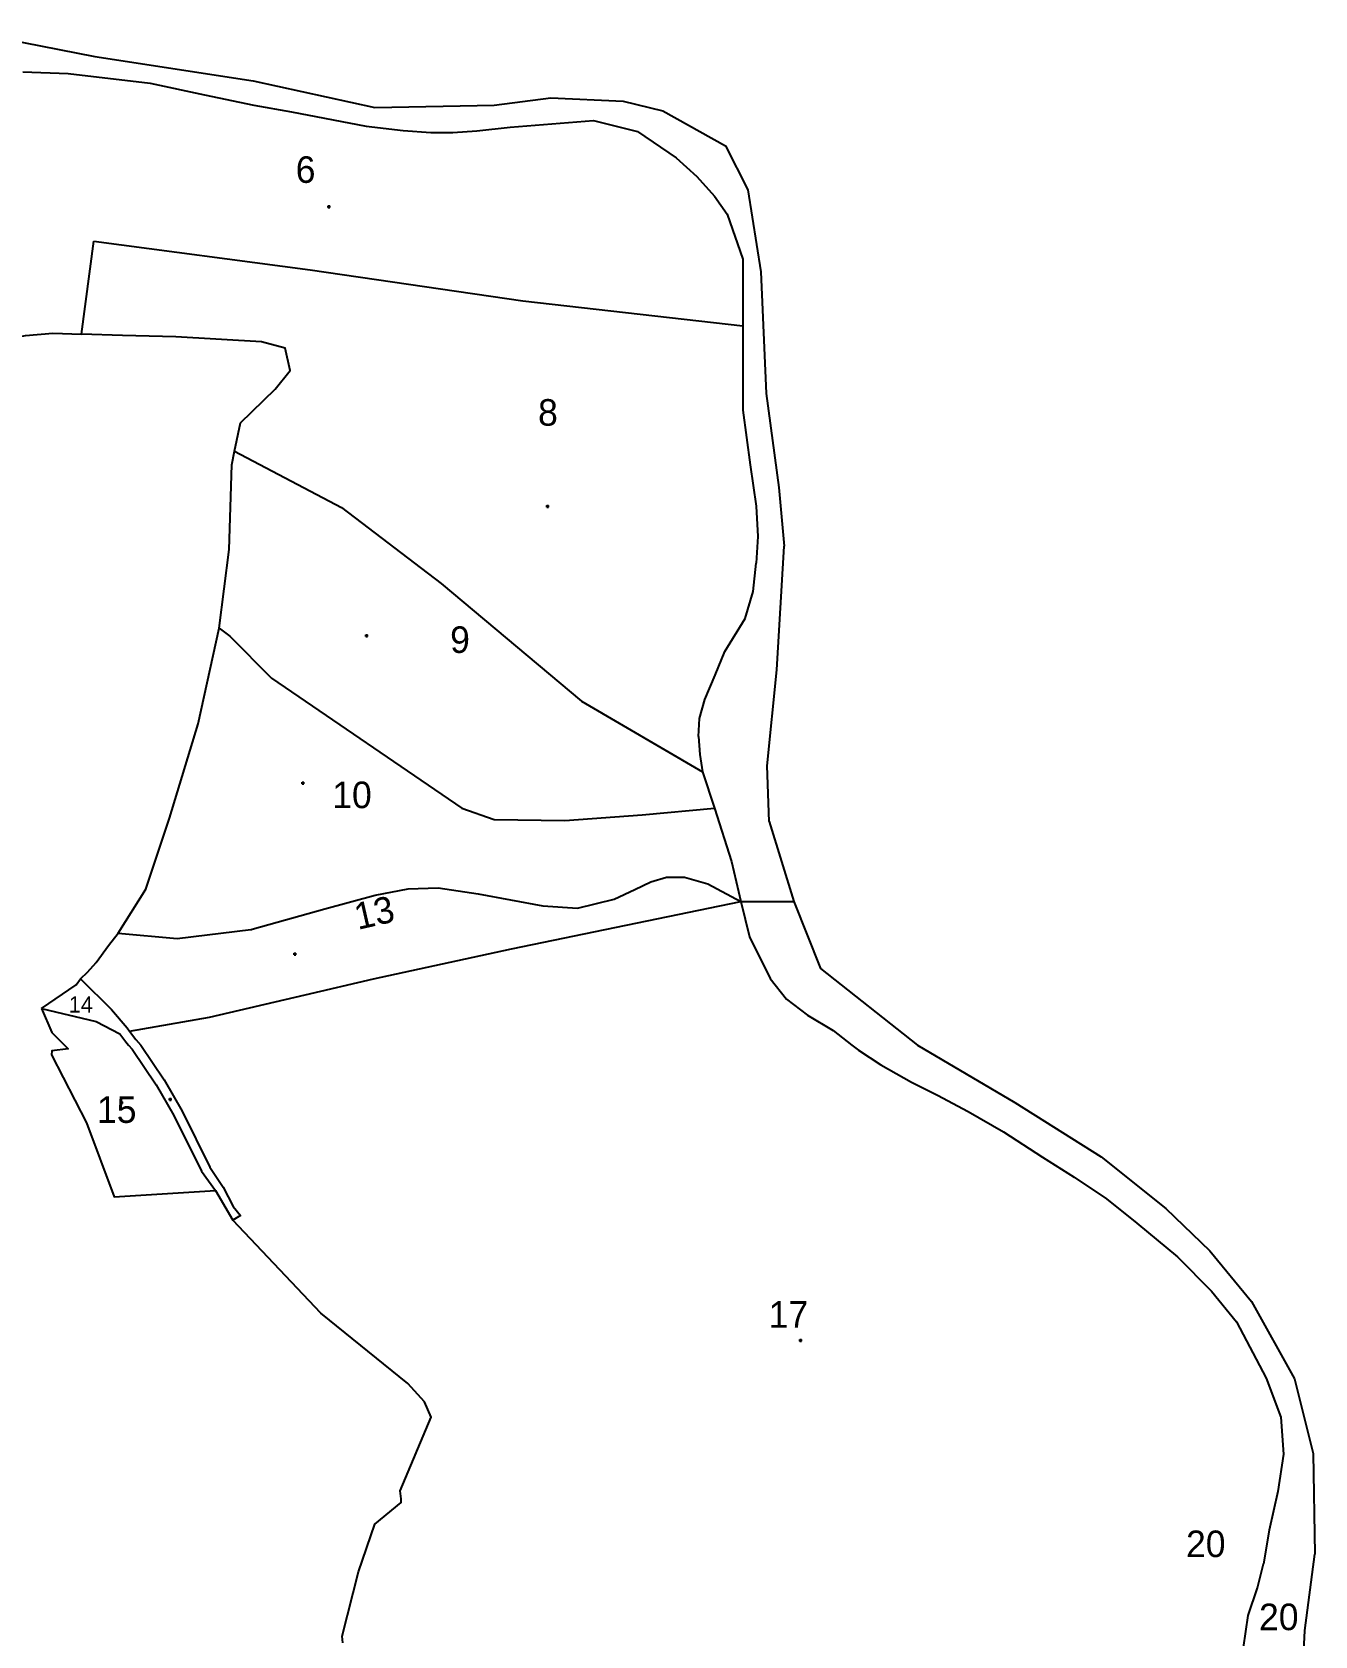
# Model space of a CAD drawing. Extents: x -2 to 556627, y -26 to 1844389.
# Drawn here: x 551828 to 552794, y 1841555 to 1842763 of the extents above; entities that cross this region are included whole.
import ezdxf

# ---------------------------------------------------------------- set-up
doc = ezdxf.new("R2010")
doc.units = 0
for name, color, linetype in [('Level 10', 7, 'Continuous'), ('Level 11', 7, 'Continuous'), ('Level 13', 7, 'Continuous')]:
    doc.layers.add(name, color=color, linetype=linetype)

msp = doc.modelspace()

# ---------------------------------------------------------------- linework, layer by layer
at = {"layer": 'Level 10'}
for p, q in [((551820.99, 1842732.68), (551855.17, 1842731.51)), ((551855.17, 1842731.51), (551916.75, 1842724.07)), ((551916.75, 1842724.07), (551957.64, 1842715.29)), ((551957.64, 1842715.29), (551994.86, 1842707.6)), ((552250.53, 1842695.96), (552283.73, 1842687.81)), ((552283.73, 1842687.81), (552312.68, 1842668)), ((552128.07, 1842687.02), (552144.57, 1842687.13)), ((552341.66, 1842639.05), (552351.07, 1842625.64)), ((551865.03, 1842535.2), (551874.35, 1842605.23)), ((552362.85, 1842541.56), (552362.87, 1842478.1)), ((552390.07, 1842419.83), (552394.08, 1842375.65)), ((552370.62, 1842341.53), (552373.01, 1842362.89)), ((552364.56, 1842321.27), (552370.62, 1842341.53)), ((552329.5, 1842232.39), (552330.55, 1842218.79)), ((552330.55, 1842218.79), (552332.54, 1842205.8)), ((552332.54, 1842205.8), (552341.48, 1842178.3)), ((552341.48, 1842178.3), (552354.51, 1842138.19)), ((552382.86, 1842168.42), (552401.32, 1842108.18)), ((552354.51, 1842138.19), (552361.44, 1842108.17)), ((552048.33, 1842102.6), (552086.13, 1842112.91)), ((552133.57, 1842118.33), (552163.71, 1842113.91)), ((552238.5, 1842102.97), (552266.09, 1842109.94)), ((551993.6986, 1842087.1652), (552048.33, 1842102.6)), ((552188.82, 1842072.43), (552361.44, 1842108.17)), ((552361.44, 1842108.17), (552401.32, 1842108.18)), ((552084.94, 1842049.96), (552188.82, 1842072.43)), ((552033.46, 1842037.78), (552084.94, 1842049.96)), ((552383.4, 1842050.02), (552395.83, 1842034.68)), ((552489.8, 1841972.02), (552509.43, 1841962.32)), ((552567.55, 1841956.74), (552632.7, 1841915.82)), ((552612.37, 1841900.58), (552636.76, 1841884.16)), ((551965.93, 1841890.51), (551979.1, 1841868.31)), ((552745.68, 1841806.91), (552778.27, 1841748.64)), ((552785.89, 1841559.3), (552793.52, 1841616.86)), ((552739.66, 1841546.5), (552743.32, 1841570.61)), ((552784.5, 1841528.77), (552785.89, 1841559.3))]:
    msp.add_line(p, q, dxfattribs=at)
for points in [[(551781.66, 1842762.61), (551875.15, 1842744.26), (551994.31, 1842725.91), (552085.98, 1842705.73)], [(552085.98, 1842705.73), (552175.8, 1842707.56), (552218.32, 1842712.99)], [(552218.32, 1842712.99), (552272.89, 1842710.58), (552302.59, 1842703.36), (552349.94, 1842676.85), (552366.79, 1842643.92), (552376.42, 1842582.07), (552380.44, 1842490.51), (552390.07, 1842419.83)], [(551994.86, 1842707.6), (552023.14, 1842702.46), (552079.49, 1842691.88)], [(552079.49, 1842691.88), (552107.32, 1842688.46), (552128.07, 1842687.02)], [(552144.57, 1842687.13), (552162.74, 1842688.2), (552187.82, 1842691.07), (552250.53, 1842695.96)], [(552312.68, 1842668), (552328.28, 1842653.78), (552341.66, 1842639.05)], [(552351.07, 1842625.64), (552362.83, 1842591.67), (552362.85, 1842541.56)], [(551874.35, 1842605.23), (552037.19, 1842583.7), (552197.23, 1842560.28), (552362.85, 1842541.56)], [(551746.15, 1842514.43), (551786.39, 1842527.54), (551822.89, 1842534.1), (551843.48, 1842535.97), (551865.03, 1842535.2)], [(551980.38, 1842447.06), (551984.8, 1842468.55), (552011.01, 1842493.83), (552022.24, 1842507.88), (552018.49, 1842524.73), (552000.71, 1842529.42), (551936.14, 1842533.16), (551895.89, 1842534.1), (551865.03, 1842535.2)], [(552362.87, 1842478.1), (552368.36, 1842436.8), (552372.92, 1842405.82), (552374.28, 1842382.85), (552373.01, 1842362.89)], [(551968.88, 1842313.96), (551976.38, 1842373.03), (551978.25, 1842436.71), (551980.38, 1842447.06)], [(551980.38, 1842447.06), (552060.77, 1842404.6), (552135.96, 1842347.57)], [(552382.86, 1842168.42), (552381.25, 1842210.19), (552388.47, 1842282.48), (552394.08, 1842375.65)], [(552135.96, 1842347.57), (552241.47, 1842258.99), (552332.54, 1842205.8)], [(551892.7, 1842084.18), (551913.67, 1842117.38), (551931.45, 1842170.75), (551952.98, 1842241.92), (551968.88, 1842313.96)], [(551968.88, 1842313.96), (551976.76, 1842307.93), (552008.16, 1842276.13), (552151.39, 1842178.26), (552175.72, 1842169.84), (552229.07, 1842169.14), (552287.05, 1842173.36), (552341.48, 1842178.3)], [(552334.21, 1842260.11), (552342.01, 1842278.54), (552349.36, 1842296.41), (552364.56, 1842321.27)], [(552329.5, 1842232.39), (552330.24, 1842245.94), (552334.21, 1842260.11)], [(552266.09, 1842109.94), (552281.7, 1842117.05), (552293.58, 1842122.82)], [(552293.58, 1842122.82), (552305.59, 1842126.46), (552319.06, 1842126.5), (552336.68, 1842121.52), (552361.44, 1842108.17)], [(552086.13, 1842112.91), (552111, 1842117.53), (552133.57, 1842118.33)], [(552163.71, 1842113.91), (552212.34, 1842104.74), (552238.5, 1842102.97)], [(552361.44, 1842108.17), (552367.86, 1842081.53), (552383.4, 1842050.02)], [(552401.32, 1842108.18), (552421.39, 1842057.57), (552494.42, 1842000), (552567.55, 1841956.74)], [(551864.31, 1842049.86), (551864.34, 1842049.91), (551869.55, 1842054.94), (551876.3, 1842062.18), (551885.36, 1842074.96), (551892.7, 1842084.18)], [(551892.7, 1842084.18), (551937.28, 1842080.18), (551992.7221, 1842086.969)], [(551992.7221, 1842086.969), (551993.22, 1842087.03), (551993.6986, 1842087.1652)], [(551834.93, 1842027.63), (551861.22, 1842045.44), (551864.31, 1842049.86)], [(551864.31, 1842049.86), (551864.42, 1842049.78), (551887.66, 1842026.8), (551899.59, 1842012.92), (551901.37, 1842010.53)], [(551901.37, 1842010.53), (551961.4, 1842020.93), (552033.46, 1842037.78)], [(551834.93, 1842027.63), (551842.89, 1842009.53), (551855.14, 1841997.14), (551842.74, 1841995.66), (551842.6, 1841992.63), (551868.84, 1841941.54), (551889.77, 1841885.69), (551965.93, 1841890.51)], [(551834.93, 1842027.63), (551876.28, 1842017.75), (551894.12, 1842008.54), (551898.63, 1842002.5), (551900.47, 1842000), (551903.27, 1841997.05), (551921.48, 1841970.17), (551934.74, 1841947.03), (551955.38, 1841905.13), (551965.93, 1841890.51)], [(552395.83, 1842034.68), (552411.71, 1842022.52), (552430.87, 1842010.88), (552445, 1842000), (552449.93, 1841996.31), (552466.86, 1841985.23), (552489.8, 1841972.02)], [(551901.37, 1842010.53), (551906.11, 1842004.15), (551909.72, 1842000), (551927.42, 1841973.88), (551940.92, 1841950.32), (551961.7, 1841908.15), (551971.91, 1841892.95), (551979.22, 1841878.57), (551984.89, 1841871.67), (551979.1, 1841868.31)], [(552509.43, 1841962.32), (552532.65, 1841950.07), (552559, 1841934.68)], [(552559, 1841934.68), (552588.4, 1841915.75), (552612.37, 1841900.58)], [(552632.7, 1841915.82), (552681.22, 1841876.98), (552714.49, 1841845.06), (552745.68, 1841806.91)], [(552636.76, 1841884.16), (552659.54, 1841865.97), (552690.01, 1841840.64), (552715.59, 1841814.7)], [(552061.84, 1841550.09), (552061.28, 1841555.03), (552073.59, 1841603.44), (552085.87, 1841639.45), (552105.73, 1841655.62), (552105.72, 1841658.44), (552105.05, 1841664.55), (552128.33, 1841719.84), (552123.44, 1841731.57), (552110.73, 1841745.26), (552045.23, 1841798.08), (551979.1, 1841868.31)], [(552715.59, 1841814.7), (552734.54, 1841791.59), (552756.82, 1841749.18), (552767.78, 1841719.97), (552769.96, 1841692.03), (552765.62, 1841664.05), (552759.08, 1841634.76), (552754.79, 1841609.53)], [(552778.27, 1841748.64), (552792.13, 1841692.46), (552793.52, 1841616.86)], [(552743.32, 1841570.61), (552750.25, 1841591.46), (552754.79, 1841609.53)]]:
    msp.add_lwpolyline(points, dxfattribs=at)
at = {"layer": 'Level 11'}
for p, q in [((552050.755, 1842631.02), (552050.13, 1842631.02)), ((552051.38, 1842631.645), (552050.755, 1842631.02)), ((552050.755, 1842631.02), (552051.38, 1842630.395)), ((552051.38, 1842632.27), (552051.38, 1842631.645)), ((552052.005, 1842631.02), (552051.38, 1842631.645)), ((552051.38, 1842630.395), (552052.005, 1842631.02)), ((552051.38, 1842630.395), (552051.38, 1842629.77)), ((552052.63, 1842631.02), (552052.005, 1842631.02)), ((552215.365, 1842405.52), (552214.74, 1842405.52)), ((552215.99, 1842406.145), (552215.365, 1842405.52)), ((552215.365, 1842405.52), (552215.99, 1842404.895)), ((552215.99, 1842406.77), (552215.99, 1842406.145)), ((552216.615, 1842405.52), (552215.99, 1842406.145)), ((552215.99, 1842404.895), (552216.615, 1842405.52)), ((552215.99, 1842404.895), (552215.99, 1842404.27)), ((552217.24, 1842405.52), (552216.615, 1842405.52)), ((552079.135, 1842308.1), (552078.51, 1842308.1)), ((552079.76, 1842308.725), (552079.135, 1842308.1)), ((552079.135, 1842308.1), (552079.76, 1842307.475)), ((552079.76, 1842309.35), (552079.76, 1842308.725)), ((552080.385, 1842308.1), (552079.76, 1842308.725)), ((552079.76, 1842307.475), (552080.385, 1842308.1)), ((552079.76, 1842307.475), (552079.76, 1842306.85)), ((552081.01, 1842308.1), (552080.385, 1842308.1)), ((552031.015, 1842197.07), (552030.39, 1842197.07)), ((552031.64, 1842197.695), (552031.015, 1842197.07)), ((552031.015, 1842197.07), (552031.64, 1842196.445)), ((552031.64, 1842198.32), (552031.64, 1842197.695)), ((552032.265, 1842197.07), (552031.64, 1842197.695)), ((552031.64, 1842196.445), (552032.265, 1842197.07)), ((552031.64, 1842196.445), (552031.64, 1842195.82)), ((552032.89, 1842197.07), (552032.265, 1842197.07)), ((552025.135, 1842068.52), (552024.51, 1842068.52)), ((552025.76, 1842069.145), (552025.135, 1842068.52)), ((552025.135, 1842068.52), (552025.76, 1842067.895)), ((552025.76, 1842069.77), (552025.76, 1842069.145)), ((552026.385, 1842068.52), (552025.76, 1842069.145)), ((552025.76, 1842067.895), (552026.385, 1842068.52)), ((552025.76, 1842067.895), (552025.76, 1842067.27)), ((552027.01, 1842068.52), (552026.385, 1842068.52)), ((551894.525, 1841956.66), (551893.9, 1841956.66)), ((551895.15, 1841957.285), (551894.525, 1841956.66)), ((551894.525, 1841956.66), (551895.15, 1841956.035)), ((551895.15, 1841957.91), (551895.15, 1841957.285)), ((551895.775, 1841956.66), (551895.15, 1841957.285)), ((551895.15, 1841956.035), (551895.775, 1841956.66)), ((551895.15, 1841956.035), (551895.15, 1841955.41)), ((551896.4, 1841956.66), (551895.775, 1841956.66)), ((551931.235, 1841959.08), (551930.61, 1841959.08)), ((551931.86, 1841959.705), (551931.235, 1841959.08)), ((551931.235, 1841959.08), (551931.86, 1841958.455)), ((551931.86, 1841960.33), (551931.86, 1841959.705)), ((551932.485, 1841959.08), (551931.86, 1841959.705)), ((551931.86, 1841958.455), (551932.485, 1841959.08)), ((551931.86, 1841958.455), (551931.86, 1841957.83)), ((551933.11, 1841959.08), (551932.485, 1841959.08)), ((552405.715, 1841777.51), (552405.09, 1841777.51)), ((552406.34, 1841778.135), (552405.715, 1841777.51)), ((552405.715, 1841777.51), (552406.34, 1841776.885)), ((552406.34, 1841778.76), (552406.34, 1841778.135)), ((552406.965, 1841777.51), (552406.34, 1841778.135)), ((552406.34, 1841776.885), (552406.965, 1841777.51)), ((552406.34, 1841776.885), (552406.34, 1841776.26)), ((552407.59, 1841777.51), (552406.965, 1841777.51))]:
    msp.add_line(p, q, dxfattribs=at)
for centre in [(552051.3798, 1842631.02), (552215.9898, 1842405.52), (552079.7597, 1842308.1), (552031.6397, 1842197.07), (552025.7597, 1842068.52), (551895.1497, 1841956.66), (551931.8598, 1841959.08), (552406.3398, 1841777.51)]:
    msp.add_circle(centre, 0.15, dxfattribs=at)

# ---------------------------------------------------------------- texts
at = {"layer": 'Level 13'}
for s, height, p in [('6', 20, (552026.38, 1842649.09)), ('8', 20, (552208.8, 1842466.28)), ('9', 20, (552142.62, 1842295.21)), ('10', 19.99998, (552053.88, 1842178.37)), ('14', 12.18764, (551855.5878, 1842024.5135)), ('15', 19.99998, (551876.7849, 1841941.4402)), ('17', 19.99998, (552382.41, 1841787.24)), ('20', 19.99998, (552696.49, 1841614.56)), ('20', 19.99998, (552751.4572, 1841559.5526))]:
    msp.add_text(s, height=height, dxfattribs=at).set_placement(p)
msp.add_text('13', height=19.99998, rotation=12.8673056, dxfattribs=at).set_placement((552073.16, 1842086.68))

doc.saveas('drawing.dxf')
